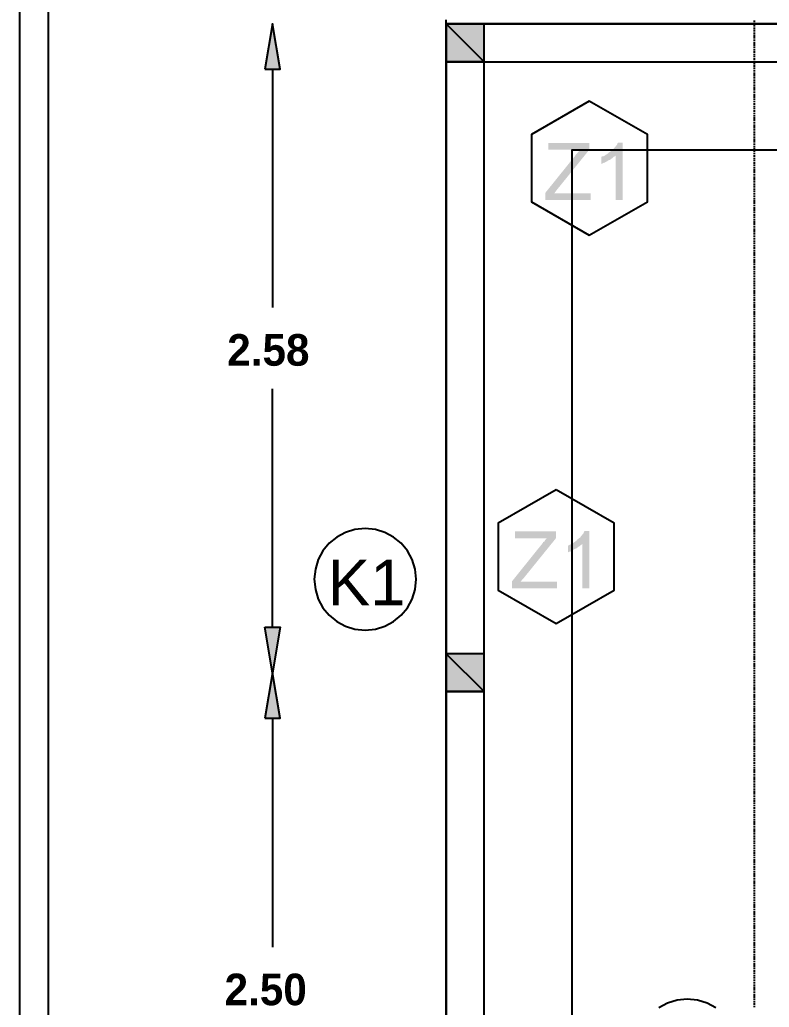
# Model space of a CAD drawing. Header units: metres. Extents: x 2.9 to 42.8, y 1.7 to 28.7.
# Drawn here: x 2.939 to 5.914, y 22.222 to 26.142 of the extents above; entities that cross this region are included whole.
import ezdxf

# ---------------------------------------------------------------- set-up
doc = ezdxf.new("R2010")
doc.units = ezdxf.units.M
for name, color, linetype in [('AMARILLO', 2, 'Continuous'), ('MAGENTA', 6, 'Continuous'), ('NEGRO', 7, 'Continuous'), ('RELLENO_MAGENTA', 6, 'Continuous'), ('RELLENO_NEGRO', 7, 'Continuous'), ('RELLENO_ROJO', 1, 'Continuous'), ('ROJO', 1, 'Continuous'), ('TEXTO', 7, 'Continuous')]:
    doc.layers.add(name, color=color, linetype=linetype)
doc.layers.add('RGB_000_184_184', color=7, linetype='Continuous', true_color=0x00b8b8)
doc.styles.add('ArialMT', font='arial.ttf')
doc.styles.add('CityBlueprint', font='cityb___.ttf')

msp = doc.modelspace()

# ---------------------------------------------------------------- hatches: boundary and pattern name
at = {"layer": 'RELLENO_MAGENTA'}
h = msp.add_hatch(color=256, dxfattribs=at)
h.dxf.hatch_style = 1
h.paths.add_polyline_path([(4.7819, 26.125), (4.632, 26.125), (4.7819, 25.975), (4.7819, 26.125)])
h.paths.add_polyline_path([(4.632, 26.125), (4.7819, 25.975), (4.632, 25.975), (4.632, 26.125)])
h = msp.add_hatch(color=256, dxfattribs=at)
h.dxf.hatch_style = 1
h.paths.add_polyline_path([(4.7819, 23.6255), (4.632, 23.6255), (4.7819, 23.4756), (4.7819, 23.6255)])
h.paths.add_polyline_path([(4.632, 23.6255), (4.7819, 23.4756), (4.632, 23.4756), (4.632, 23.6255)])
at = {"layer": 'RELLENO_NEGRO'}
h = msp.add_hatch(color=256, dxfattribs=at)
h.dxf.hatch_style = 1
h.paths.add_polyline_path([(5.2052, 25.4265), (5.0253, 25.4265), (5.0253, 25.4547), (5.1417, 25.5993), (5.1435, 25.6011), (5.1453, 25.6046), (5.1488, 25.6081), (5.1506, 25.6099), (5.1523, 25.6117), (5.1541, 25.6152), (5.1558, 25.617), (5.1576, 25.6187), (5.1611, 25.6223), (5.1629, 25.624), (5.1647, 25.6258), (5.0377, 25.6258), (5.0377, 25.6522), (5.1999, 25.6522), (5.1999, 25.6258), (5.0729, 25.4688), (5.0606, 25.4529), (5.2052, 25.4529), (5.2052, 25.4265)])
h = msp.add_hatch(color=256, dxfattribs=at)
h.dxf.hatch_style = 1
h.paths.add_polyline_path([(5.3322, 25.4265), (5.304, 25.4265), (5.304, 25.6028), (5.3023, 25.6011), (5.3005, 25.5993), (5.297, 25.5976), (5.2952, 25.5958), (5.2934, 25.594), (5.2917, 25.5923), (5.2881, 25.5905), (5.2864, 25.5887), (5.2828, 25.587), (5.2811, 25.5852), (5.2776, 25.5852), (5.2758, 25.5834), (5.2723, 25.5817), (5.2705, 25.5799), (5.267, 25.5782), (5.2634, 25.5764), (5.2617, 25.5746), (5.2582, 25.5746), (5.2546, 25.5729), (5.2511, 25.5711), (5.2476, 25.5693), (5.2476, 25.5976), (5.2511, 25.5993), (5.2546, 25.5993), (5.2582, 25.6011), (5.2617, 25.6028), (5.2634, 25.6046), (5.267, 25.6064), (5.2705, 25.6081), (5.2723, 25.6099), (5.2758, 25.6117), (5.2776, 25.6152), (5.2811, 25.617), (5.2828, 25.6187), (5.2864, 25.6205), (5.2881, 25.6223), (5.2899, 25.624), (5.2917, 25.6258), (5.2952, 25.6275), (5.297, 25.6311), (5.2987, 25.6328), (5.3005, 25.6346), (5.3023, 25.6364), (5.304, 25.6381), (5.3058, 25.6417), (5.3075, 25.6434), (5.3093, 25.6452), (5.3111, 25.6487), (5.3111, 25.6505), (5.3128, 25.6522), (5.3146, 25.654), (5.3322, 25.654), (5.3322, 25.4265)])
h = msp.add_hatch(color=256, dxfattribs=at)
h.dxf.hatch_style = 1
h.paths.add_polyline_path([(5.0712, 23.8848), (4.893, 23.8848), (4.893, 23.913), (5.0094, 24.0577), (5.0112, 24.0594), (5.013, 24.063), (5.0165, 24.0665), (5.0165, 24.0683), (5.02, 24.07), (5.0218, 24.0718), (5.0236, 24.0753), (5.0253, 24.0771), (5.0271, 24.0788), (5.0306, 24.0824), (5.0324, 24.0841), (4.9054, 24.0841), (4.9054, 24.1106), (5.0677, 24.1106), (5.0677, 24.0841), (4.9407, 23.9272), (4.9265, 23.9113), (5.0712, 23.9113), (5.0712, 23.8848)])
h = msp.add_hatch(color=256, dxfattribs=at)
h.dxf.hatch_style = 1
h.paths.add_polyline_path([(5.1999, 23.8848), (5.1717, 23.8848), (5.1717, 24.0612), (5.17, 24.0594), (5.1682, 24.0577), (5.1647, 24.0559), (5.1629, 24.0542), (5.1611, 24.0524), (5.1576, 24.0506), (5.1558, 24.0489), (5.1541, 24.0471), (5.1506, 24.0453), (5.1488, 24.0436), (5.1453, 24.0418), (5.1435, 24.0418), (5.14, 24.04), (5.1364, 24.0383), (5.1347, 24.0365), (5.1312, 24.0347), (5.1276, 24.033), (5.1259, 24.0312), (5.1223, 24.0312), (5.1188, 24.0295), (5.1153, 24.0277), (5.1153, 24.0542), (5.1188, 24.0559), (5.1223, 24.0577), (5.1259, 24.0594), (5.1276, 24.0612), (5.1312, 24.063), (5.1347, 24.0647), (5.1382, 24.0665), (5.14, 24.0683), (5.1435, 24.07), (5.1453, 24.0718), (5.1488, 24.0736), (5.1506, 24.0771), (5.1523, 24.0788), (5.1558, 24.0806), (5.1576, 24.0824), (5.1594, 24.0841), (5.1629, 24.0859), (5.1647, 24.0877), (5.1664, 24.0912), (5.1682, 24.093), (5.17, 24.0947), (5.1717, 24.0965), (5.1735, 24.1), (5.1753, 24.1018), (5.177, 24.1035), (5.177, 24.1053), (5.1788, 24.1088), (5.1805, 24.1106), (5.1805, 24.1124), (5.1999, 24.1124), (5.1999, 23.8848)])
at = {"layer": 'RELLENO_ROJO'}
h = msp.add_hatch(color=256, dxfattribs=at)
h.dxf.hatch_style = 1
h.paths.add_polyline_path([(3.9123, 25.945), (3.9723, 25.945), (3.9423, 26.125), (3.9123, 25.945)])
h = msp.add_hatch(color=256, dxfattribs=at)
h.dxf.hatch_style = 1
h.paths.add_polyline_path([(3.9123, 23.7314), (3.9723, 23.7314), (3.9423, 23.5497), (3.9123, 23.7314)])
h = msp.add_hatch(color=256, dxfattribs=at)
h.dxf.hatch_style = 1
h.paths.add_polyline_path([(3.9123, 23.3698), (3.9723, 23.3698), (3.9423, 23.5497), (3.9123, 23.3698)])

# ---------------------------------------------------------------- linework, layer by layer
at = {"layer": 'AMARILLO', "lineweight": -3}
for points in [[(4.632, 26.1338), (4.632, 26.1408)], [(4.632, 26.125), (4.632, 26.132)], [(4.632, 26.125), (4.6373, 26.125)], [(4.632, 26.1161), (4.632, 26.1214)], [(4.632, 26.1056), (4.632, 26.1126)], [(4.632, 26.0967), (4.632, 26.1038)], [(4.6408, 26.125), (4.6478, 26.125)], [(4.6514, 26.125), (4.6567, 26.125)], [(4.6602, 26.125), (4.6655, 26.125)], [(4.669, 26.125), (4.6761, 26.125)], [(4.6778, 26.125), (4.6849, 26.125)], [(4.6884, 26.125), (4.6937, 26.125)], [(4.6972, 26.125), (4.7043, 26.125)], [(4.7061, 26.125), (4.7131, 26.125)], [(4.7166, 26.125), (4.7219, 26.125)], [(4.7255, 26.125), (4.7325, 26.125)], [(4.7343, 26.125), (4.7413, 26.125)], [(4.7449, 26.125), (4.7502, 26.125)], [(4.7537, 26.125), (4.7607, 26.125)], [(4.7625, 26.125), (4.7696, 26.125)], [(4.7731, 26.125), (4.7784, 26.125)], [(4.7819, 26.125), (4.789, 26.125)], [(4.7907, 26.125), (4.7978, 26.125)], [(4.8013, 26.125), (4.8066, 26.125)], [(4.8101, 26.125), (4.8154, 26.125)], [(4.8189, 26.125), (4.826, 26.125)], [(4.8295, 26.125), (4.8348, 26.125)], [(4.8383, 26.125), (4.8436, 26.125)], [(4.8472, 26.125), (4.8542, 26.125)], [(4.856, 26.125), (4.863, 26.125)], [(4.8666, 26.125), (4.8719, 26.125)], [(4.8754, 26.125), (4.8824, 26.125)], [(4.8842, 26.125), (4.8913, 26.125)], [(4.8948, 26.125), (4.9001, 26.125)], [(4.9036, 26.125), (4.9107, 26.125)], [(4.9124, 26.125), (4.9195, 26.125)], [(4.923, 26.125), (4.9283, 26.125)], [(4.9318, 26.125), (4.9389, 26.125)], [(4.9407, 26.125), (4.9477, 26.125)], [(4.9512, 26.125), (4.9565, 26.125)], [(4.9601, 26.125), (4.9653, 26.125)], [(4.9689, 26.125), (4.9759, 26.125)], [(4.9795, 26.125), (4.9848, 26.125)], [(4.9883, 26.125), (4.9936, 26.125)], [(4.9971, 26.125), (5.0042, 26.125)], [(5.0077, 26.125), (5.013, 26.125)], [(5.0165, 26.125), (5.0218, 26.125)], [(5.0253, 26.125), (5.0324, 26.125)], [(5.0341, 26.125), (5.0412, 26.125)], [(5.0447, 26.125), (5.05, 26.125)], [(5.0535, 26.125), (5.0606, 26.125)], [(5.0624, 26.125), (5.0694, 26.125)], [(5.0729, 26.125), (5.0782, 26.125)], [(5.0818, 26.125), (5.0888, 26.125)], [(5.0906, 26.125), (5.0976, 26.125)], [(5.1012, 26.125), (5.1065, 26.125)], [(5.11, 26.125), (5.117, 26.125)], [(5.1188, 26.125), (5.1259, 26.125)], [(5.1294, 26.125), (5.1347, 26.125)], [(5.1382, 26.125), (5.1435, 26.125)], [(5.147, 26.125), (5.1541, 26.125)], [(5.1576, 26.125), (5.1629, 26.125)], [(5.1664, 26.125), (5.1717, 26.125)], [(5.1752, 26.125), (5.1823, 26.125)], [(5.1858, 26.125), (5.1911, 26.125)], [(5.1947, 26.125), (5.1999, 26.125)], [(5.2035, 26.125), (5.2105, 26.125)], [(5.2123, 26.125), (5.2193, 26.125)], [(5.2229, 26.125), (5.2282, 26.125)], [(5.2317, 26.125), (5.2387, 26.125)], [(5.2405, 26.125), (5.2476, 26.125)], [(5.2511, 26.125), (5.2564, 26.125)], [(5.2599, 26.125), (5.267, 26.125)], [(5.2687, 26.125), (5.2758, 26.125)], [(5.2793, 26.125), (5.2846, 26.125)], [(5.2881, 26.125), (5.2952, 26.125)], [(5.297, 26.125), (5.304, 26.125)], [(5.3075, 26.125), (5.3128, 26.125)], [(5.3164, 26.125), (5.3217, 26.125)], [(5.3252, 26.125), (5.3322, 26.125)], [(5.3358, 26.125), (5.3411, 26.125)], [(5.3446, 26.125), (5.3499, 26.125)], [(5.3534, 26.125), (5.3605, 26.125)], [(5.364, 26.125), (5.3693, 26.125)], [(5.3728, 26.125), (5.3781, 26.125)], [(5.3816, 26.125), (5.3887, 26.125)], [(5.3904, 26.125), (5.3975, 26.125)], [(5.401, 26.125), (5.4063, 26.125)], [(5.4098, 26.125), (5.4169, 26.125)], [(5.4187, 26.125), (5.4257, 26.125)], [(5.4293, 26.125), (5.4345, 26.125)], [(5.4381, 26.125), (5.4451, 26.125)], [(5.4469, 26.125), (5.4539, 26.125)], [(5.4575, 26.125), (5.4628, 26.125)], [(5.4663, 26.125), (5.4733, 26.125)], [(5.4751, 26.125), (5.4822, 26.125)], [(5.4857, 26.125), (5.491, 26.125)], [(5.4945, 26.125), (5.4998, 26.125)], [(5.5033, 26.125), (5.5104, 26.125)], [(5.5139, 26.125), (5.5192, 26.125)], [(5.5227, 26.125), (5.528, 26.125)], [(5.5316, 26.125), (5.5386, 26.125)], [(5.5421, 26.125), (5.5474, 26.125)], [(5.551, 26.125), (5.5562, 26.125)], [(5.5598, 26.125), (5.5668, 26.125)], [(5.5686, 26.125), (5.5757, 26.125)], [(5.5792, 26.125), (5.5845, 26.125)], [(5.588, 26.125), (5.5951, 26.125)], [(5.5968, 26.125), (5.6039, 26.125)], [(5.6074, 26.125), (5.6127, 26.125)], [(5.6162, 26.125), (5.6233, 26.125)], [(5.625, 26.125), (5.6321, 26.125)], [(5.6356, 26.125), (5.6409, 26.125)], [(5.6444, 26.125), (5.6515, 26.125)], [(5.6533, 26.125), (5.6603, 26.125)], [(5.6638, 26.125), (5.6691, 26.125)], [(5.6727, 26.125), (5.678, 26.125)], [(5.6815, 26.125), (5.6885, 26.125)], [(5.6921, 26.125), (5.6974, 26.125)], [(5.7009, 26.125), (5.7062, 26.125)], [(5.7097, 26.125), (5.7168, 26.125)], [(5.7185, 26.125), (5.7256, 26.125)], [(5.7291, 26.125), (5.7344, 26.125)], [(5.7379, 26.125), (5.745, 26.125)], [(5.7468, 26.125), (5.7538, 26.125)], [(5.7573, 26.125), (5.7626, 26.125)], [(5.7662, 26.125), (5.7732, 26.125)], [(5.775, 26.125), (5.782, 26.125)], [(5.7856, 26.125), (5.7908, 26.125)], [(5.7944, 26.125), (5.8014, 26.125)], [(5.8032, 26.125), (5.8102, 26.125)], [(5.8138, 26.125), (5.8191, 26.125)], [(5.8226, 26.125), (5.8297, 26.125)], [(5.8314, 26.125), (5.8385, 26.125)], [(5.842, 26.125), (5.8473, 26.125)], [(5.8508, 26.125), (5.8561, 26.125)], [(5.8561, 26.132), (5.8561, 26.1391)], [(5.8561, 26.1232), (5.8561, 26.1285)], [(5.8561, 26.1144), (5.8561, 26.1197)], [(5.8561, 26.1038), (5.8561, 26.1108)], [(5.8596, 26.125), (5.8667, 26.125)], [(5.8702, 26.125), (5.8755, 26.125)], [(5.879, 26.125), (5.8843, 26.125)], [(5.8879, 26.125), (5.8949, 26.125)], [(5.8967, 26.125), (5.9037, 26.125)], [(5.9073, 26.125), (5.9126, 26.125)], [(4.632, 26.0879), (4.632, 26.0932)], [(4.632, 26.0791), (4.632, 26.0844)], [(4.632, 26.0685), (4.632, 26.0756)], [(4.632, 26.0597), (4.632, 26.065)], [(5.8561, 26.095), (5.8561, 26.102)], [(5.8561, 26.0862), (5.8561, 26.0914)], [(5.8561, 26.0756), (5.8561, 26.0826)], [(5.8561, 26.0668), (5.8561, 26.0738)], [(4.632, 26.0509), (4.632, 26.0562)], [(4.632, 26.0403), (4.632, 26.0473)], [(4.632, 26.0315), (4.632, 26.0368)], [(4.632, 26.0227), (4.632, 26.0279)], [(5.8561, 26.0579), (5.8561, 26.0632)], [(5.8561, 26.0473), (5.8561, 26.0544)], [(5.8561, 26.0385), (5.8561, 26.0456)], [(5.8561, 26.0297), (5.8561, 26.035)], [(5.8561, 26.0191), (5.8561, 26.0262)], [(4.632, 26.0121), (4.632, 26.0191)], [(4.632, 26.0033), (4.632, 26.0103)], [(4.632, 25.9944), (4.632, 25.9997)], [(4.632, 25.9838), (4.632, 25.9909)], [(5.8561, 26.0103), (5.8561, 26.0174)], [(5.8561, 26.0015), (5.8561, 26.0068)], [(5.8561, 25.9927), (5.8561, 25.998)], [(5.8561, 25.9821), (5.8561, 25.9891)], [(4.632, 25.975), (4.632, 25.9821)], [(4.632, 25.9662), (4.632, 25.9715)], [(4.632, 25.9556), (4.632, 25.9627)], [(4.632, 25.9468), (4.632, 25.9539)], [(5.8561, 25.9733), (5.8561, 25.9786)], [(5.8561, 25.9644), (5.8561, 25.9697)], [(5.8561, 25.9539), (5.8561, 25.9609)], [(5.8561, 25.945), (5.8561, 25.9503)], [(4.632, 25.938), (4.632, 25.9433)], [(4.632, 25.9274), (4.632, 25.9345)], [(4.632, 25.9186), (4.632, 25.9256)], [(4.632, 25.9098), (4.632, 25.9151)], [(5.8561, 25.9362), (5.8561, 25.9415)], [(5.8561, 25.9256), (5.8561, 25.9327)], [(5.8561, 25.9168), (5.8561, 25.9239)], [(5.8561, 25.908), (5.8561, 25.9133)], [(4.632, 25.9009), (4.632, 25.9062)], [(4.632, 25.8904), (4.632, 25.8974)], [(4.632, 25.8815), (4.632, 25.8868)], [(4.632, 25.8727), (4.632, 25.878)], [(4.632, 25.8621), (4.632, 25.8692)], [(5.8561, 25.8974), (5.8561, 25.9045)], [(5.8561, 25.8886), (5.8561, 25.8957)], [(5.8561, 25.8798), (5.8561, 25.8851)], [(5.8561, 25.8692), (5.8561, 25.8762)], [(4.632, 25.8533), (4.632, 25.8586)], [(4.632, 25.8445), (4.632, 25.8498)], [(4.632, 25.8339), (4.632, 25.841)], [(4.632, 25.8251), (4.632, 25.8322)], [(5.8561, 25.8604), (5.8561, 25.8674)], [(5.8561, 25.8516), (5.8561, 25.8568)], [(5.8561, 25.841), (5.8561, 25.848)], [(5.8561, 25.8322), (5.8561, 25.8392)], [(5.8561, 25.8233), (5.8561, 25.8286)], [(4.632, 25.8163), (4.632, 25.8216)], [(4.632, 25.8057), (4.632, 25.8128)], [(4.632, 25.7969), (4.632, 25.8039)], [(4.632, 25.7881), (4.632, 25.7933)], [(5.8561, 25.8145), (5.8561, 25.8198)], [(5.8561, 25.8039), (5.8561, 25.811)], [(5.8561, 25.7951), (5.8561, 25.8004)], [(5.8561, 25.7863), (5.8561, 25.7916)], [(4.632, 25.7775), (4.632, 25.7845)], [(4.632, 25.7687), (4.632, 25.7757)], [(4.632, 25.7598), (4.632, 25.7651)], [(4.632, 25.7493), (4.632, 25.7563)], [(5.8561, 25.7757), (5.8561, 25.7828)], [(5.8561, 25.7669), (5.8561, 25.7722)], [(5.8561, 25.7581), (5.8561, 25.7634)], [(5.8561, 25.7475), (5.8561, 25.7545)], [(4.632, 25.7404), (4.632, 25.7475)], [(4.632, 25.7316), (4.632, 25.7369)], [(4.632, 25.7228), (4.632, 25.7281)], [(4.632, 25.7122), (4.632, 25.7193)], [(5.8561, 25.7387), (5.8561, 25.7457)], [(5.8561, 25.7298), (5.8561, 25.7351)], [(5.8561, 25.7193), (5.8561, 25.7263)], [(5.8561, 25.7104), (5.8561, 25.7175)], [(4.632, 25.7034), (4.632, 25.7087)], [(4.632, 25.6946), (4.632, 25.6999)], [(4.632, 25.684), (4.632, 25.691)], [(4.632, 25.6752), (4.632, 25.6805)], [(5.8561, 25.7016), (5.8561, 25.7069)], [(5.8561, 25.691), (5.8561, 25.6981)], [(5.8561, 25.6822), (5.8561, 25.6893)], [(5.8561, 25.6734), (5.8561, 25.6787)], [(4.632, 25.6663), (4.632, 25.6716)], [(4.632, 25.6558), (4.632, 25.6628)], [(4.632, 25.6469), (4.632, 25.654)], [(4.632, 25.6381), (4.632, 25.6434)], [(4.632, 25.6275), (4.632, 25.6346)], [(5.8561, 25.6628), (5.8561, 25.6699)], [(5.8561, 25.654), (5.8561, 25.6611)], [(5.8561, 25.6452), (5.8561, 25.6505)], [(5.8561, 25.6364), (5.8561, 25.6417)], [(5.8561, 25.6258), (5.8561, 25.6328)], [(4.632, 25.6187), (4.632, 25.6258)], [(4.632, 25.6099), (4.632, 25.6152)], [(4.632, 25.5993), (4.632, 25.6064)], [(4.632, 25.5905), (4.632, 25.5976)], [(5.8561, 25.617), (5.8561, 25.6222)], [(5.8561, 25.6081), (5.8561, 25.6134)], [(5.8561, 25.5976), (5.8561, 25.6046)], [(5.8561, 25.5887), (5.8561, 25.594)], [(4.632, 25.5817), (4.632, 25.587)], [(4.632, 25.5711), (4.632, 25.5782)], [(4.632, 25.5623), (4.632, 25.5693)], [(4.632, 25.5535), (4.632, 25.5587)], [(5.8561, 25.5799), (5.8561, 25.5852)], [(5.8561, 25.5693), (5.8561, 25.5764)], [(5.8561, 25.5605), (5.8561, 25.5676)], [(5.8561, 25.5517), (5.8561, 25.557)], [(4.632, 25.5446), (4.632, 25.5499)], [(4.632, 25.5341), (4.632, 25.5411)], [(4.632, 25.5252), (4.632, 25.5305)], [(4.632, 25.5164), (4.632, 25.5217)], [(5.8561, 25.5411), (5.8561, 25.5482)], [(5.8561, 25.5323), (5.8561, 25.5393)], [(5.8561, 25.5235), (5.8561, 25.5288)], [(5.8561, 25.5129), (5.8561, 25.5199)], [(4.632, 25.5058), (4.632, 25.5129)], [(4.632, 25.497), (4.632, 25.5023)], [(4.632, 25.4882), (4.632, 25.4935)], [(4.632, 25.4776), (4.632, 25.4847)], [(4.632, 25.4688), (4.632, 25.4758)], [(5.8561, 25.5041), (5.8561, 25.5111)], [(5.8561, 25.4953), (5.8561, 25.5005)], [(5.8561, 25.4847), (5.8561, 25.4917)], [(5.8561, 25.4758), (5.8561, 25.4829)], [(4.632, 25.46), (4.632, 25.4653)], [(4.632, 25.4494), (4.632, 25.4564)], [(4.632, 25.4406), (4.632, 25.4476)], [(4.632, 25.4318), (4.632, 25.437)], [(5.8561, 25.467), (5.8561, 25.4723)], [(5.8561, 25.4582), (5.8561, 25.4635)], [(5.8561, 25.4476), (5.8561, 25.4547)], [(5.8561, 25.4388), (5.8561, 25.4441)], [(4.632, 25.4212), (4.632, 25.4282)], [(4.632, 25.4123), (4.632, 25.4194)], [(4.632, 25.4035), (4.632, 25.4088)], [(4.632, 25.3929), (4.632, 25.4)], [(5.8561, 25.43), (5.8561, 25.4353)], [(5.8561, 25.4194), (5.8561, 25.4265)], [(5.8561, 25.4106), (5.8561, 25.4176)], [(5.8561, 25.4018), (5.8561, 25.4071)], [(5.8561, 25.3912), (5.8561, 25.3982)], [(4.632, 25.3841), (4.632, 25.3912)], [(4.632, 25.3753), (4.632, 25.3806)], [(4.632, 25.3665), (4.632, 25.3718)], [(4.632, 25.3559), (4.632, 25.363)], [(5.8561, 25.3824), (5.8561, 25.3894)], [(5.8561, 25.3735), (5.8561, 25.3788)], [(5.8561, 25.363), (5.8561, 25.37)], [(5.8561, 25.3541), (5.8561, 25.3612)], [(4.632, 25.3471), (4.632, 25.3524)], [(4.632, 25.3383), (4.632, 25.3436)], [(4.632, 25.3277), (4.632, 25.3347)], [(4.632, 25.3189), (4.632, 25.3259)], [(5.8561, 25.3453), (5.8561, 25.3506)], [(5.8561, 25.3347), (5.8561, 25.3418)], [(5.8561, 25.3259), (5.8561, 25.333)], [(5.8561, 25.3171), (5.8561, 25.3224)], [(4.632, 25.31), (4.632, 25.3153)], [(4.632, 25.2995), (4.632, 25.3065)], [(4.632, 25.2906), (4.632, 25.2977)], [(4.632, 25.2818), (4.632, 25.2871)], [(5.8561, 25.3065), (5.8561, 25.3136)], [(5.8561, 25.2977), (5.8561, 25.3047)], [(5.8561, 25.2889), (5.8561, 25.2942)], [(5.8561, 25.2801), (5.8561, 25.2853)], [(4.632, 25.2712), (4.632, 25.2783)], [(4.632, 25.2624), (4.632, 25.2695)], [(4.632, 25.2536), (4.632, 25.2589)], [(4.632, 25.243), (4.632, 25.2501)], [(4.632, 25.2342), (4.632, 25.2412)], [(5.8561, 25.2695), (5.8561, 25.2765)], [(5.8561, 25.2607), (5.8561, 25.2659)], [(5.8561, 25.2518), (5.8561, 25.2571)], [(5.8561, 25.2412), (5.8561, 25.2483)], [(4.632, 25.2254), (4.632, 25.2307)], [(4.632, 25.2148), (4.632, 25.2218)], [(4.632, 25.206), (4.632, 25.213)], [(4.632, 25.1972), (4.632, 25.2024)], [(5.8561, 25.2324), (5.8561, 25.2395)], [(5.8561, 25.2236), (5.8561, 25.2289)], [(5.8561, 25.213), (5.8561, 25.2201)], [(5.8561, 25.2042), (5.8561, 25.2113)], [(4.632, 25.1883), (4.632, 25.1936)], [(4.632, 25.1778), (4.632, 25.1848)], [(4.632, 25.1689), (4.632, 25.1742)], [(4.632, 25.1601), (4.632, 25.1654)], [(5.8561, 25.1954), (5.8561, 25.2007)], [(5.8561, 25.1848), (5.8561, 25.1919)], [(5.8561, 25.176), (5.8561, 25.183)], [(5.8561, 25.1672), (5.8561, 25.1725)], [(5.8561, 25.1566), (5.8561, 25.1636)], [(4.632, 25.1495), (4.632, 25.1566)], [(4.632, 25.1407), (4.632, 25.1478)], [(4.632, 25.1319), (4.632, 25.1372)], [(4.632, 25.1213), (4.632, 25.1284)], [(5.8561, 25.1478), (5.8561, 25.1548)], [(5.8561, 25.1389), (5.8561, 25.1442)], [(5.8561, 25.1301), (5.8561, 25.1354)], [(5.8561, 25.1195), (5.8561, 25.1266)], [(4.632, 25.1125), (4.632, 25.1195)], [(4.632, 25.1037), (4.632, 25.109)], [(4.632, 25.0931), (4.632, 25.1001)], [(4.632, 25.0843), (4.632, 25.0913)], [(5.8561, 25.1107), (5.8561, 25.116)], [(5.8561, 25.1019), (5.8561, 25.1072)], [(5.8561, 25.0913), (5.8561, 25.0984)], [(5.8561, 25.0825), (5.8561, 25.0878)], [(4.632, 25.0754), (4.632, 25.0807)], [(4.632, 25.0649), (4.632, 25.0719)], [(4.632, 25.056), (4.632, 25.0631)], [(4.632, 25.0472), (4.632, 25.0525)], [(5.8561, 25.0737), (5.8561, 25.079)], [(5.8561, 25.0631), (5.8561, 25.0702)], [(5.8561, 25.0543), (5.8561, 25.0613)], [(5.8561, 25.0455), (5.8561, 25.0508)], [(4.632, 25.0384), (4.632, 25.0437)], [(4.632, 25.0278), (4.632, 25.0349)], [(4.632, 25.019), (4.632, 25.0243)], [(4.632, 25.0102), (4.632, 25.0155)], [(4.632, 24.9996), (4.632, 25.0067)], [(5.8561, 25.0349), (5.8561, 25.0419)], [(5.8561, 25.0261), (5.8561, 25.0331)], [(5.8561, 25.0172), (5.8561, 25.0225)], [(5.8561, 25.0067), (5.8561, 25.0137)], [(4.632, 24.9908), (4.632, 24.9961)], [(4.632, 24.982), (4.632, 24.9872)], [(4.632, 24.9714), (4.632, 24.9784)], [(4.632, 24.9626), (4.632, 24.9696)], [(5.8561, 24.9978), (5.8561, 25.0049)], [(5.8561, 24.989), (5.8561, 24.9943)], [(5.8561, 24.9784), (5.8561, 24.9855)], [(5.8561, 24.9696), (5.8561, 24.9767)], [(4.632, 24.9537), (4.632, 24.959)], [(4.632, 24.9432), (4.632, 24.9502)], [(4.632, 24.9343), (4.632, 24.9414)], [(4.632, 24.9255), (4.632, 24.9308)], [(5.8561, 24.9608), (5.8561, 24.9661)], [(5.8561, 24.952), (5.8561, 24.9573)], [(5.8561, 24.9414), (5.8561, 24.9484)], [(5.8561, 24.9326), (5.8561, 24.9379)], [(5.8561, 24.9237), (5.8561, 24.929)], [(4.632, 24.9149), (4.632, 24.922)], [(4.632, 24.9061), (4.632, 24.9132)], [(4.632, 24.8973), (4.632, 24.9026)], [(4.632, 24.8867), (4.632, 24.8938)], [(5.8561, 24.9132), (5.8561, 24.9202)], [(5.8561, 24.9043), (5.8561, 24.9096)], [(5.8561, 24.8955), (5.8561, 24.9008)], [(5.8561, 24.8849), (5.8561, 24.892)], [(4.632, 24.8779), (4.632, 24.8849)], [(4.632, 24.8691), (4.632, 24.8744)], [(4.632, 24.8603), (4.632, 24.8655)], [(4.632, 24.8497), (4.632, 24.8567)], [(5.8561, 24.8761), (5.8561, 24.8832)], [(5.8561, 24.8673), (5.8561, 24.8726)], [(5.8561, 24.8567), (5.8561, 24.8638)], [(5.8561, 24.8479), (5.8561, 24.855)], [(4.632, 24.8408), (4.632, 24.8461)], [(4.632, 24.832), (4.632, 24.8373)], [(4.632, 24.8214), (4.632, 24.8285)], [(4.632, 24.8126), (4.632, 24.8179)], [(5.8561, 24.8391), (5.8561, 24.8444)], [(5.8561, 24.8285), (5.8561, 24.8356)], [(5.8561, 24.8197), (5.8561, 24.8267)], [(5.8561, 24.8109), (5.8561, 24.8162)], [(4.632, 24.8038), (4.632, 24.8091)], [(4.632, 24.7932), (4.632, 24.8003)], [(4.632, 24.7844), (4.632, 24.7915)], [(4.632, 24.7756), (4.632, 24.7809)], [(4.632, 24.765), (4.632, 24.7721)], [(5.8561, 24.8003), (5.8561, 24.8073)], [(5.8561, 24.7915), (5.8561, 24.7985)], [(5.8561, 24.7826), (5.8561, 24.7879)], [(5.8561, 24.7738), (5.8561, 24.7791)], [(5.8561, 24.7632), (5.8561, 24.7703)], [(4.632, 24.7562), (4.632, 24.7632)], [(4.632, 24.7474), (4.632, 24.7527)], [(4.632, 24.7368), (4.632, 24.7438)], [(4.632, 24.728), (4.632, 24.735)], [(5.8561, 24.7544), (5.8561, 24.7597)], [(5.8561, 24.7456), (5.8561, 24.7509)], [(5.8561, 24.735), (5.8561, 24.7421)], [(5.8561, 24.7262), (5.8561, 24.7315)], [(4.632, 24.7191), (4.632, 24.7244)], [(4.632, 24.7086), (4.632, 24.7156)], [(4.632, 24.6997), (4.632, 24.7068)], [(4.632, 24.6909), (4.632, 24.6962)], [(5.8561, 24.7174), (5.8561, 24.7227)], [(5.8561, 24.7068), (5.8561, 24.7138)], [(5.8561, 24.698), (5.8561, 24.705)], [(5.8561, 24.6892), (5.8561, 24.6944)], [(4.632, 24.6821), (4.632, 24.6874)], [(4.632, 24.6715), (4.632, 24.6786)], [(4.632, 24.6627), (4.632, 24.668)], [(4.632, 24.6539), (4.632, 24.6592)], [(5.8561, 24.6786), (5.8561, 24.6856)], [(5.8561, 24.6697), (5.8561, 24.6768)], [(5.8561, 24.6609), (5.8561, 24.6662)], [(5.8561, 24.6503), (5.8561, 24.6574)], [(4.632, 24.6433), (4.632, 24.6503)], [(4.632, 24.6345), (4.632, 24.6398)], [(4.632, 24.6257), (4.632, 24.6309)], [(4.632, 24.6151), (4.632, 24.6221)], [(5.8561, 24.6415), (5.8561, 24.6486)], [(5.8561, 24.6327), (5.8561, 24.638)], [(5.8561, 24.6221), (5.8561, 24.6292)], [(5.8561, 24.6133), (5.8561, 24.6204)], [(4.632, 24.6062), (4.632, 24.6133)], [(4.632, 24.5974), (4.632, 24.6027)], [(4.632, 24.5868), (4.632, 24.5939)], [(4.632, 24.578), (4.632, 24.5851)], [(4.632, 24.5692), (4.632, 24.5745)], [(5.8561, 24.6045), (5.8561, 24.6098)], [(5.8561, 24.5957), (5.8561, 24.601)], [(5.8561, 24.5851), (5.8561, 24.5921)], [(5.8561, 24.5763), (5.8561, 24.5816)], [(4.632, 24.5586), (4.632, 24.5657)], [(4.632, 24.5498), (4.632, 24.5569)], [(4.632, 24.541), (4.632, 24.5463)], [(4.632, 24.5304), (4.632, 24.5375)], [(5.8561, 24.5674), (5.8561, 24.5727)], [(5.8561, 24.5569), (5.8561, 24.5639)], [(5.8561, 24.548), (5.8561, 24.5533)], [(5.8561, 24.5392), (5.8561, 24.5445)], [(5.8561, 24.5286), (5.8561, 24.5357)], [(4.632, 24.5216), (4.632, 24.5286)], [(4.632, 24.5128), (4.632, 24.5181)], [(4.632, 24.5039), (4.632, 24.5092)], [(4.632, 24.4934), (4.632, 24.5004)], [(5.8561, 24.5198), (5.8561, 24.5269)], [(5.8561, 24.511), (5.8561, 24.5163)], [(5.8561, 24.5004), (5.8561, 24.5075)], [(5.8561, 24.4916), (5.8561, 24.4987)], [(4.632, 24.4845), (4.632, 24.4898)], [(4.632, 24.4757), (4.632, 24.481)], [(4.632, 24.4651), (4.632, 24.4722)], [(4.632, 24.4563), (4.632, 24.4634)], [(5.8561, 24.4828), (5.8561, 24.4881)], [(5.8561, 24.4722), (5.8561, 24.4793)], [(5.8561, 24.4634), (5.8561, 24.4704)], [(5.8561, 24.4546), (5.8561, 24.4598)], [(4.632, 24.4475), (4.632, 24.4528)], [(4.632, 24.4369), (4.632, 24.444)], [(4.632, 24.4281), (4.632, 24.4352)], [(4.632, 24.4193), (4.632, 24.4246)], [(5.8561, 24.444), (5.8561, 24.451)], [(5.8561, 24.4352), (5.8561, 24.4422)], [(5.8561, 24.4263), (5.8561, 24.4316)], [(5.8561, 24.4175), (5.8561, 24.4228)], [(4.632, 24.4087), (4.632, 24.4158)], [(4.632, 24.3999), (4.632, 24.4069)], [(4.632, 24.3911), (4.632, 24.3963)], [(4.632, 24.3805), (4.632, 24.3875)], [(4.632, 24.3717), (4.632, 24.3787)], [(5.8561, 24.4069), (5.8561, 24.414)], [(5.8561, 24.3981), (5.8561, 24.4034)], [(5.8561, 24.3893), (5.8561, 24.3946)], [(5.8561, 24.3787), (5.8561, 24.3858)], [(4.632, 24.3628), (4.632, 24.3681)], [(4.632, 24.3522), (4.632, 24.3593)], [(4.632, 24.3434), (4.632, 24.3505)], [(4.632, 24.3346), (4.632, 24.3399)], [(5.8561, 24.3699), (5.8561, 24.3769)], [(5.8561, 24.3611), (5.8561, 24.3664)], [(5.8561, 24.3505), (5.8561, 24.3575)], [(5.8561, 24.3417), (5.8561, 24.3487)], [(4.632, 24.3258), (4.632, 24.3311)], [(4.632, 24.3152), (4.632, 24.3223)], [(4.632, 24.3064), (4.632, 24.3117)], [(4.632, 24.2976), (4.632, 24.3029)], [(5.8561, 24.3328), (5.8561, 24.3381)], [(5.8561, 24.3223), (5.8561, 24.3293)], [(5.8561, 24.3134), (5.8561, 24.3205)], [(5.8561, 24.3046), (5.8561, 24.3099)], [(5.8561, 24.294), (5.8561, 24.3011)], [(4.632, 24.287), (4.632, 24.294)], [(4.632, 24.2782), (4.632, 24.2852)], [(4.632, 24.2693), (4.632, 24.2746)], [(4.632, 24.2588), (4.632, 24.2658)], [(5.8561, 24.2852), (5.8561, 24.2923)], [(5.8561, 24.2764), (5.8561, 24.2817)], [(5.8561, 24.2658), (5.8561, 24.2729)], [(5.8561, 24.257), (5.8561, 24.2641)], [(4.632, 24.2499), (4.632, 24.257)], [(4.632, 24.2411), (4.632, 24.2464)], [(4.632, 24.2305), (4.632, 24.2376)], [(4.632, 24.2217), (4.632, 24.2288)], [(5.8561, 24.2482), (5.8561, 24.2535)], [(5.8561, 24.2394), (5.8561, 24.2447)], [(5.8561, 24.2288), (5.8561, 24.2358)], [(5.8561, 24.22), (5.8561, 24.2253)], [(4.632, 24.2129), (4.632, 24.2182)], [(4.632, 24.2023), (4.632, 24.2094)], [(4.632, 24.1935), (4.632, 24.2006)], [(4.632, 24.1847), (4.632, 24.19)], [(5.8561, 24.2111), (5.8561, 24.2164)], [(5.8561, 24.2006), (5.8561, 24.2076)], [(5.8561, 24.1917), (5.8561, 24.1988)], [(5.8561, 24.1829), (5.8561, 24.1882)], [(4.632, 24.1741), (4.632, 24.1812)], [(4.632, 24.1653), (4.632, 24.1723)], [(4.632, 24.1565), (4.632, 24.1618)], [(4.632, 24.1476), (4.632, 24.1529)], [(4.632, 24.1371), (4.632, 24.1441)], [(5.8561, 24.1723), (5.8561, 24.1794)], [(5.8561, 24.1635), (5.8561, 24.1706)], [(5.8561, 24.1547), (5.8561, 24.16)], [(5.8561, 24.1441), (5.8561, 24.1512)], [(4.632, 24.1282), (4.632, 24.1335)], [(4.632, 24.1194), (4.632, 24.1247)], [(4.632, 24.1088), (4.632, 24.1159)], [(4.632, 24.1), (4.632, 24.1071)], [(5.8561, 24.1353), (5.8561, 24.1423)], [(5.8561, 24.1265), (5.8561, 24.1318)], [(5.8561, 24.1159), (5.8561, 24.1229)], [(5.8561, 24.1071), (5.8561, 24.1141)], [(4.632, 24.0912), (4.632, 24.0965)], [(4.632, 24.0806), (4.632, 24.0877)], [(4.632, 24.0718), (4.632, 24.0788)], [(4.632, 24.063), (4.632, 24.0683)], [(5.8561, 24.0983), (5.8561, 24.1035)], [(5.8561, 24.0894), (5.8561, 24.0947)], [(5.8561, 24.0788), (5.8561, 24.0859)], [(5.8561, 24.07), (5.8561, 24.0753)], [(5.8561, 24.0612), (5.8561, 24.0665)], [(4.632, 24.0524), (4.632, 24.0594)], [(4.632, 24.0436), (4.632, 24.0506)], [(4.632, 24.0347), (4.632, 24.04)], [(4.632, 24.0242), (4.632, 24.0312)], [(5.8561, 24.0506), (5.8561, 24.0577)], [(5.8561, 24.0418), (5.8561, 24.0471)], [(5.8561, 24.033), (5.8561, 24.0383)], [(5.8561, 24.0224), (5.8561, 24.0295)], [(4.632, 24.0153), (4.632, 24.0224)], [(4.632, 24.0065), (4.632, 24.0118)], [(4.632, 23.9977), (4.632, 24.003)], [(4.632, 23.9871), (4.632, 23.9942)], [(5.8561, 24.0136), (5.8561, 24.0206)], [(5.8561, 24.0048), (5.8561, 24.0101)], [(5.8561, 23.9942), (5.8561, 24.0012)], [(5.8561, 23.9854), (5.8561, 23.9924)], [(4.632, 23.9783), (4.632, 23.9836)], [(4.632, 23.9695), (4.632, 23.9748)], [(4.632, 23.9589), (4.632, 23.966)], [(4.632, 23.9501), (4.632, 23.9554)], [(5.8561, 23.9765), (5.8561, 23.9818)], [(5.8561, 23.966), (5.8561, 23.973)], [(5.8561, 23.9571), (5.8561, 23.9642)], [(5.8561, 23.9483), (5.8561, 23.9536)], [(4.632, 23.9413), (4.632, 23.9466)], [(4.632, 23.9307), (4.632, 23.9377)], [(4.632, 23.9219), (4.632, 23.9289)], [(4.632, 23.913), (4.632, 23.9183)], [(4.632, 23.9025), (4.632, 23.9095)], [(5.8561, 23.9377), (5.8561, 23.9448)], [(5.8561, 23.9289), (5.8561, 23.936)], [(5.8561, 23.9201), (5.8561, 23.9254)], [(5.8561, 23.9113), (5.8561, 23.9166)], [(4.632, 23.8936), (4.632, 23.9007)], [(4.632, 23.8848), (4.632, 23.8901)], [(4.632, 23.8742), (4.632, 23.8813)], [(4.632, 23.8654), (4.632, 23.8725)], [(5.8561, 23.9007), (5.8561, 23.9078)], [(5.8561, 23.8919), (5.8561, 23.8972)], [(5.8561, 23.8831), (5.8561, 23.8883)], [(5.8561, 23.8725), (5.8561, 23.8795)], [(5.8561, 23.8637), (5.8561, 23.8689)], [(4.632, 23.8566), (4.632, 23.8619)], [(4.632, 23.846), (4.632, 23.8531)], [(4.632, 23.8372), (4.632, 23.8443)], [(4.632, 23.8284), (4.632, 23.8337)], [(5.8561, 23.8548), (5.8561, 23.8601)], [(5.8561, 23.8443), (5.8561, 23.8513)], [(5.8561, 23.8354), (5.8561, 23.8425)], [(5.8561, 23.8266), (5.8561, 23.8319)], [(4.632, 23.8196), (4.632, 23.8248)], [(4.632, 23.809), (4.632, 23.816)], [(4.632, 23.8002), (4.632, 23.8054)], [(4.632, 23.7913), (4.632, 23.7966)], [(5.8561, 23.816), (5.8561, 23.8231)], [(5.8561, 23.8072), (5.8561, 23.8143)], [(5.8561, 23.7984), (5.8561, 23.8037)], [(5.8561, 23.7878), (5.8561, 23.7949)], [(4.632, 23.7808), (4.632, 23.7878)], [(4.632, 23.7719), (4.632, 23.7772)], [(4.632, 23.7631), (4.632, 23.7684)], [(4.632, 23.7525), (4.632, 23.7596)], [(5.8561, 23.779), (5.8561, 23.786)], [(5.8561, 23.7702), (5.8561, 23.7755)], [(5.8561, 23.7596), (5.8561, 23.7666)], [(5.8561, 23.7508), (5.8561, 23.7578)], [(4.632, 23.7437), (4.632, 23.7508)], [(4.632, 23.7349), (4.632, 23.7402)], [(4.632, 23.7243), (4.632, 23.7314)], [(4.632, 23.7155), (4.632, 23.7225)], [(5.8561, 23.7419), (5.8561, 23.7472)], [(5.8561, 23.7331), (5.8561, 23.7384)], [(5.8561, 23.7225), (5.8561, 23.7296)], [(5.8561, 23.7137), (5.8561, 23.719)], [(4.632, 23.7067), (4.632, 23.712)], [(4.632, 23.6961), (4.632, 23.7031)], [(4.632, 23.6873), (4.632, 23.6943)], [(4.632, 23.6784), (4.632, 23.6837)], [(4.632, 23.6679), (4.632, 23.6749)], [(5.8561, 23.7049), (5.8561, 23.7102)], [(5.8561, 23.6943), (5.8561, 23.7014)], [(5.8561, 23.6855), (5.8561, 23.6908)], [(5.8561, 23.6767), (5.8561, 23.682)], [(5.8561, 23.6661), (5.8561, 23.6732)], [(4.632, 23.659), (4.632, 23.6661)], [(4.632, 23.6502), (4.632, 23.6555)], [(4.632, 23.6414), (4.632, 23.6467)], [(4.632, 23.6308), (4.632, 23.6379)], [(5.8561, 23.6573), (5.8561, 23.6643)], [(5.8561, 23.6485), (5.8561, 23.6537)], [(5.8561, 23.6379), (5.8561, 23.6449)], [(5.8561, 23.6291), (5.8561, 23.6361)], [(4.632, 23.622), (4.632, 23.6273)], [(4.632, 23.6132), (4.632, 23.6185)], [(4.632, 23.6026), (4.632, 23.6097)], [(4.632, 23.5938), (4.632, 23.5991)], [(5.8561, 23.6202), (5.8561, 23.6255)], [(5.8561, 23.6097), (5.8561, 23.6167)], [(5.8561, 23.6008), (5.8561, 23.6079)], [(5.8561, 23.592), (5.8561, 23.5973)], [(4.632, 23.585), (4.632, 23.5903)], [(4.632, 23.5744), (4.632, 23.5814)], [(4.632, 23.5656), (4.632, 23.5726)], [(4.632, 23.5567), (4.632, 23.562)], [(5.8561, 23.5814), (5.8561, 23.5885)], [(5.8561, 23.5726), (5.8561, 23.5797)], [(5.8561, 23.5638), (5.8561, 23.5691)], [(5.8561, 23.555), (5.8561, 23.5603)], [(4.632, 23.5462), (4.632, 23.5532)], [(4.632, 23.5373), (4.632, 23.5444)], [(4.632, 23.5285), (4.632, 23.5338)], [(4.632, 23.5179), (4.632, 23.525)], [(4.632, 23.5091), (4.632, 23.5162)], [(5.8561, 23.5444), (5.8561, 23.5514)], [(5.8561, 23.5356), (5.8561, 23.5409)], [(5.8561, 23.5268), (5.8561, 23.532)], [(5.8561, 23.5162), (5.8561, 23.5232)], [(4.632, 23.5003), (4.632, 23.5056)], [(4.632, 23.4897), (4.632, 23.4968)], [(4.632, 23.4809), (4.632, 23.4879)], [(4.632, 23.4721), (4.632, 23.4774)], [(5.8561, 23.5073), (5.8561, 23.5144)], [(5.8561, 23.4985), (5.8561, 23.5038)], [(5.8561, 23.4879), (5.8561, 23.495)], [(5.8561, 23.4791), (5.8561, 23.4862)], [(4.632, 23.4633), (4.632, 23.4685)], [(4.632, 23.4527), (4.632, 23.4597)], [(4.632, 23.4438), (4.632, 23.4491)], [(4.632, 23.435), (4.632, 23.4403)], [(5.8561, 23.4703), (5.8561, 23.4756)], [(5.8561, 23.4597), (5.8561, 23.4668)], [(5.8561, 23.4509), (5.8561, 23.458)], [(5.8561, 23.4421), (5.8561, 23.4474)], [(5.8561, 23.4315), (5.8561, 23.4386)], [(4.632, 23.4244), (4.632, 23.4315)], [(4.632, 23.4156), (4.632, 23.4227)], [(4.632, 23.4068), (4.632, 23.4121)], [(4.632, 23.3962), (4.632, 23.4033)], [(5.8561, 23.4227), (5.8561, 23.4297)], [(5.8561, 23.4139), (5.8561, 23.4192)], [(5.8561, 23.4033), (5.8561, 23.4103)], [(5.8561, 23.3945), (5.8561, 23.4015)], [(4.632, 23.3874), (4.632, 23.3945)], [(4.632, 23.3786), (4.632, 23.3839)], [(4.632, 23.368), (4.632, 23.3751)], [(4.632, 23.3592), (4.632, 23.3662)], [(5.8561, 23.3856), (5.8561, 23.3909)], [(5.8561, 23.3768), (5.8561, 23.3821)], [(5.8561, 23.3662), (5.8561, 23.3733)], [(5.8561, 23.3574), (5.8561, 23.3627)], [(4.632, 23.3504), (4.632, 23.3557)], [(4.632, 23.3398), (4.632, 23.3468)], [(4.632, 23.331), (4.632, 23.338)], [(4.632, 23.3221), (4.632, 23.3274)], [(5.8561, 23.3486), (5.8561, 23.3539)], [(5.8561, 23.338), (5.8561, 23.3451)], [(5.8561, 23.3292), (5.8561, 23.3362)], [(5.8561, 23.3204), (5.8561, 23.3257)], [(4.632, 23.3116), (4.632, 23.3186)], [(4.632, 23.3027), (4.632, 23.3098)], [(4.632, 23.2939), (4.632, 23.2992)], [(4.632, 23.2851), (4.632, 23.2904)], [(4.632, 23.2745), (4.632, 23.2816)], [(5.8561, 23.3098), (5.8561, 23.3168)], [(5.8561, 23.301), (5.8561, 23.308)], [(5.8561, 23.2922), (5.8561, 23.2974)], [(5.8561, 23.2816), (5.8561, 23.2886)], [(4.632, 23.2657), (4.632, 23.271)], [(4.632, 23.2569), (4.632, 23.2622)], [(4.632, 23.2463), (4.632, 23.2533)], [(4.632, 23.2375), (4.632, 23.2445)], [(5.8561, 23.2728), (5.8561, 23.2798)], [(5.8561, 23.2639), (5.8561, 23.2692)], [(5.8561, 23.2533), (5.8561, 23.2604)], [(5.8561, 23.2445), (5.8561, 23.2516)], [(4.632, 23.2287), (4.632, 23.2339)], [(4.632, 23.2181), (4.632, 23.2251)], [(4.632, 23.2093), (4.632, 23.2163)], [(4.632, 23.2004), (4.632, 23.2057)], [(5.8561, 23.2357), (5.8561, 23.241)], [(5.8561, 23.2251), (5.8561, 23.2322)], [(5.8561, 23.2163), (5.8561, 23.2234)], [(5.8561, 23.2075), (5.8561, 23.2128)], [(5.8561, 23.1987), (5.8561, 23.204)], [(4.632, 23.1898), (4.632, 23.1969)], [(4.632, 23.181), (4.632, 23.1881)], [(4.632, 23.1722), (4.632, 23.1775)], [(4.632, 23.1616), (4.632, 23.1687)], [(5.8561, 23.1881), (5.8561, 23.1951)], [(5.8561, 23.1793), (5.8561, 23.1846)], [(5.8561, 23.1704), (5.8561, 23.1757)], [(5.8561, 23.1599), (5.8561, 23.1669)], [(4.632, 23.1528), (4.632, 23.1599)], [(4.632, 23.144), (4.632, 23.1493)], [(4.632, 23.1352), (4.632, 23.1405)], [(4.632, 23.1246), (4.632, 23.1316)], [(5.8561, 23.151), (5.8561, 23.1581)], [(5.8561, 23.1422), (5.8561, 23.1475)], [(5.8561, 23.1316), (5.8561, 23.1387)], [(5.8561, 23.1228), (5.8561, 23.1299)], [(4.632, 23.1158), (4.632, 23.1211)], [(4.632, 23.1069), (4.632, 23.1122)], [(4.632, 23.0964), (4.632, 23.1034)], [(4.632, 23.0875), (4.632, 23.0928)], [(5.8561, 23.114), (5.8561, 23.1193)], [(5.8561, 23.1034), (5.8561, 23.1105)], [(5.8561, 23.0946), (5.8561, 23.1017)], [(5.8561, 23.0858), (5.8561, 23.0911)], [(4.632, 23.0787), (4.632, 23.084)], [(4.632, 23.0681), (4.632, 23.0752)], [(4.632, 23.0593), (4.632, 23.0664)], [(4.632, 23.0505), (4.632, 23.0558)], [(4.632, 23.0399), (4.632, 23.047)], [(5.8561, 23.0752), (5.8561, 23.0822)], [(5.8561, 23.0664), (5.8561, 23.0734)], [(5.8561, 23.0576), (5.8561, 23.0628)], [(5.8561, 23.0487), (5.8561, 23.054)], [(4.632, 23.0311), (4.632, 23.0382)], [(4.632, 23.0223), (4.632, 23.0276)], [(4.632, 23.0117), (4.632, 23.0187)], [(4.632, 23.0029), (4.632, 23.0099)], [(5.8561, 23.0382), (5.8561, 23.0452)], [(5.8561, 23.0293), (5.8561, 23.0346)], [(5.8561, 23.0205), (5.8561, 23.0258)], [(5.8561, 23.0099), (5.8561, 23.017)], [(4.632, 22.9941), (4.632, 22.9993)], [(4.632, 22.9835), (4.632, 22.9905)], [(4.632, 22.9747), (4.632, 22.9817)], [(4.632, 22.9658), (4.632, 22.9711)], [(5.8561, 23.0011), (5.8561, 23.0064)], [(5.8561, 22.9923), (5.8561, 22.9976)], [(5.8561, 22.9817), (5.8561, 22.9888)], [(5.8561, 22.9729), (5.8561, 22.9799)], [(5.8561, 22.9641), (5.8561, 22.9694)], [(4.632, 22.957), (4.632, 22.9623)], [(4.632, 22.9464), (4.632, 22.9535)], [(4.632, 22.9376), (4.632, 22.9429)], [(4.632, 22.9288), (4.632, 22.9341)], [(5.8561, 22.9535), (5.8561, 22.9605)], [(5.8561, 22.9447), (5.8561, 22.9517)], [(5.8561, 22.9358), (5.8561, 22.9411)], [(5.8561, 22.9253), (5.8561, 22.9323)], [(4.632, 22.9182), (4.632, 22.9253)], [(4.632, 22.9094), (4.632, 22.9147)], [(4.632, 22.9006), (4.632, 22.9059)], [(4.632, 22.89), (4.632, 22.897)], [(5.8561, 22.9164), (5.8561, 22.9235)], [(5.8561, 22.9076), (5.8561, 22.9129)], [(5.8561, 22.897), (5.8561, 22.9041)], [(5.8561, 22.8882), (5.8561, 22.8953)], [(4.632, 22.8812), (4.632, 22.8882)], [(4.632, 22.8723), (4.632, 22.8776)], [(4.632, 22.8618), (4.632, 22.8688)], [(4.632, 22.8529), (4.632, 22.86)], [(5.8561, 22.8794), (5.8561, 22.8847)], [(5.8561, 22.8706), (5.8561, 22.8759)], [(5.8561, 22.86), (5.8561, 22.8671)], [(5.8561, 22.8512), (5.8561, 22.8565)], [(4.632, 22.8441), (4.632, 22.8494)], [(4.632, 22.8335), (4.632, 22.8406)], [(4.632, 22.8247), (4.632, 22.8318)], [(4.632, 22.8159), (4.632, 22.8212)], [(4.632, 22.8053), (4.632, 22.8124)], [(5.8561, 22.8424), (5.8561, 22.8477)], [(5.8561, 22.8318), (5.8561, 22.8388)], [(5.8561, 22.823), (5.8561, 22.8283)], [(5.8561, 22.8141), (5.8561, 22.8194)], [(4.632, 22.7965), (4.632, 22.8036)], [(4.632, 22.7877), (4.632, 22.793)], [(4.632, 22.7789), (4.632, 22.7842)], [(4.632, 22.7683), (4.632, 22.7753)], [(5.8561, 22.8036), (5.8561, 22.8106)], [(5.8561, 22.7947), (5.8561, 22.8018)], [(5.8561, 22.7859), (5.8561, 22.7912)], [(5.8561, 22.7753), (5.8561, 22.7824)], [(5.8561, 22.7665), (5.8561, 22.7736)], [(4.632, 22.7595), (4.632, 22.7647)], [(4.632, 22.7506), (4.632, 22.7559)], [(4.632, 22.7401), (4.632, 22.7471)], [(4.632, 22.7312), (4.632, 22.7365)], [(5.8561, 22.7577), (5.8561, 22.763)], [(5.8561, 22.7471), (5.8561, 22.7542)], [(5.8561, 22.7383), (5.8561, 22.7453)], [(5.8561, 22.7295), (5.8561, 22.7348)], [(4.632, 22.7224), (4.632, 22.7277)], [(4.632, 22.7118), (4.632, 22.7189)], [(4.632, 22.703), (4.632, 22.7101)], [(4.632, 22.6942), (4.632, 22.6995)], [(5.8561, 22.7189), (5.8561, 22.7259)], [(5.8561, 22.7101), (5.8561, 22.7171)], [(5.8561, 22.7012), (5.8561, 22.7065)], [(5.8561, 22.6924), (5.8561, 22.6977)], [(4.632, 22.6836), (4.632, 22.6907)], [(4.632, 22.6748), (4.632, 22.6818)], [(4.632, 22.666), (4.632, 22.6713)], [(4.632, 22.6554), (4.632, 22.6624)], [(5.8561, 22.6818), (5.8561, 22.6889)], [(5.8561, 22.673), (5.8561, 22.6783)], [(5.8561, 22.6642), (5.8561, 22.6695)], [(5.8561, 22.6536), (5.8561, 22.6607)], [(4.632, 22.6466), (4.632, 22.6536)], [(4.632, 22.6378), (4.632, 22.643)], [(4.632, 22.6272), (4.632, 22.6342)], [(4.632, 22.6183), (4.632, 22.6254)], [(4.632, 22.6095), (4.632, 22.6148)], [(5.8561, 22.6448), (5.8561, 22.6501)], [(5.8561, 22.636), (5.8561, 22.6413)], [(5.8561, 22.6254), (5.8561, 22.6325)], [(5.8561, 22.6166), (5.8561, 22.6236)], [(4.632, 22.6007), (4.632, 22.606)], [(4.632, 22.5901), (4.632, 22.5972)], [(4.632, 22.5813), (4.632, 22.5866)], [(4.632, 22.5725), (4.632, 22.5778)], [(5.8561, 22.6078), (5.8561, 22.6131)], [(5.8561, 22.5972), (5.8561, 22.6042)], [(5.8561, 22.5884), (5.8561, 22.5954)], [(5.8561, 22.5795), (5.8561, 22.5848)], [(5.8561, 22.569), (5.8561, 22.576)], [(4.632, 22.5619), (4.632, 22.569)], [(4.632, 22.5531), (4.632, 22.5584)], [(4.632, 22.5443), (4.632, 22.5496)], [(4.632, 22.5337), (4.632, 22.5407)], [(5.8561, 22.5601), (5.8561, 22.5672)], [(5.8561, 22.5513), (5.8561, 22.5566)], [(5.8561, 22.5407), (5.8561, 22.5478)], [(5.8561, 22.5319), (5.8561, 22.539)], [(4.632, 22.5249), (4.632, 22.5319)], [(4.632, 22.516), (4.632, 22.5213)], [(4.632, 22.5055), (4.632, 22.5125)], [(4.632, 22.4966), (4.632, 22.5037)], [(5.8561, 22.5231), (5.8561, 22.5284)], [(5.8561, 22.5143), (5.8561, 22.5196)], [(5.8561, 22.5037), (5.8561, 22.5108)], [(5.8561, 22.4949), (5.8561, 22.5002)], [(4.632, 22.4878), (4.632, 22.4931)], [(4.632, 22.4772), (4.632, 22.4843)], [(4.632, 22.4684), (4.632, 22.4755)], [(4.632, 22.4596), (4.632, 22.4649)], [(5.8561, 22.4861), (5.8561, 22.4913)], [(5.8561, 22.4755), (5.8561, 22.4825)], [(5.8561, 22.4667), (5.8561, 22.4737)], [(5.8561, 22.4578), (5.8561, 22.4631)], [(4.632, 22.449), (4.632, 22.4561)], [(4.632, 22.4402), (4.632, 22.4472)], [(4.632, 22.4314), (4.632, 22.4367)], [(4.632, 22.4226), (4.632, 22.4278)], [(4.632, 22.412), (4.632, 22.419)], [(5.8561, 22.4472), (5.8561, 22.4543)], [(5.8561, 22.4384), (5.8561, 22.4455)], [(5.8561, 22.4296), (5.8561, 22.4349)], [(5.8561, 22.419), (5.8561, 22.4261)], [(4.632, 22.4032), (4.632, 22.4084)], [(4.632, 22.3943), (4.632, 22.3996)], [(4.632, 22.3837), (4.632, 22.3908)], [(4.632, 22.3749), (4.632, 22.382)], [(5.8561, 22.4102), (5.8561, 22.4173)], [(5.8561, 22.4014), (5.8561, 22.4067)], [(5.8561, 22.3908), (5.8561, 22.3979)], [(5.8561, 22.382), (5.8561, 22.389)], [(4.632, 22.3661), (4.632, 22.3714)], [(4.632, 22.3555), (4.632, 22.3626)], [(4.632, 22.3467), (4.632, 22.3538)], [(4.632, 22.3379), (4.632, 22.3432)], [(5.8561, 22.3732), (5.8561, 22.3785)], [(5.8561, 22.3626), (5.8561, 22.3696)], [(5.8561, 22.3538), (5.8561, 22.3608)], [(5.8561, 22.3449), (5.8561, 22.3502)], [(5.8561, 22.3361), (5.8561, 22.3414)], [(4.632, 22.3273), (4.632, 22.3344)], [(4.632, 22.3185), (4.632, 22.3255)], [(4.632, 22.3097), (4.632, 22.315)], [(4.632, 22.2991), (4.632, 22.3061)], [(5.8561, 22.3255), (5.8561, 22.3326)], [(5.8561, 22.3167), (5.8561, 22.322)], [(5.8561, 22.3079), (5.8561, 22.3132)], [(5.8561, 22.2973), (5.8561, 22.3044)], [(4.632, 22.2903), (4.632, 22.2973)], [(4.632, 22.2814), (4.632, 22.2867)], [(4.632, 22.2709), (4.632, 22.2779)], [(4.632, 22.262), (4.632, 22.2691)], [(5.8561, 22.2885), (5.8561, 22.2956)], [(5.8561, 22.2797), (5.8561, 22.285)], [(5.8561, 22.2691), (5.8561, 22.2762)], [(5.8561, 22.2603), (5.8561, 22.2673)], [(4.632, 22.2532), (4.632, 22.2585)], [(4.632, 22.2444), (4.632, 22.2497)], [(4.632, 22.2338), (4.632, 22.2409)], [(4.632, 22.225), (4.632, 22.2303)], [(5.8561, 22.2515), (5.8561, 22.2568)], [(5.8561, 22.2409), (5.8561, 22.2479)], [(5.8561, 22.2321), (5.8561, 22.2391)], [(5.8561, 22.2232), (5.8561, 22.2285)]]:
    msp.add_lwpolyline(points, dxfattribs=at)
at = {"layer": 'MAGENTA', "lineweight": -3}
for points in [[(4.7819, 26.125), (4.632, 26.125), (4.7819, 25.975)], [(4.632, 26.125), (4.7819, 25.975), (4.632, 25.975)], [(4.632, 26.125), (4.632, 25.975), (4.7819, 25.975), (4.7819, 26.125)], [(4.7819, 23.6255), (4.632, 23.6255), (4.7819, 23.4756)], [(4.632, 23.6255), (4.7819, 23.4756), (4.632, 23.4756)], [(4.632, 23.6255), (4.632, 23.4756), (4.7819, 23.4756), (4.7819, 23.6255)]]:
    msp.add_lwpolyline(points, close=True, dxfattribs=at)
at = {"layer": 'NEGRO', "lineweight": -3}
for points in [[(4.7819, 25.975), (12.4813, 25.975), (12.4813, 21.8246), (12.6312, 21.8246), (12.6312, 26.125), (4.632, 26.125), (4.632, 6.1242), (4.7819, 6.1242)], [(4.632, 6.1242), (4.632, 26.125), (12.6312, 26.125), (12.6312, 6.1242)], [(5.1999, 25.818), (4.9706, 25.6858), (4.9706, 25.4194), (5.1999, 25.2871), (5.431, 25.4194), (5.431, 25.6858)], [(5.0677, 24.2764), (4.8383, 24.1441), (4.8383, 23.8778), (5.0677, 23.7455), (5.2987, 23.8778), (5.2987, 24.1441)]]:
    msp.add_lwpolyline(points, close=True, dxfattribs=at)
for points in [[(4.632, 6.1242), (4.632, 26.125), (12.6312, 26.125), (12.6312, 21.8246)], [(5.1312, 6.1242), (5.1312, 25.6258), (12.132, 25.6258), (12.132, 21.8246)]]:
    msp.add_lwpolyline(points, dxfattribs=at)
at = {"layer": 'RGB_000_184_184', "lineweight": -3}
msp.add_lwpolyline([(3.0515, 2.5682), (3.0515, 2.6388), (2.9386, 2.6388), (2.9386, 27.7125), (3.0515, 27.7125), (3.0515, 2.6388)], dxfattribs=at)
at = {"layer": 'ROJO', "lineweight": -3}
for points in [[(3.9123, 25.945), (3.9723, 25.945), (3.9423, 26.125)], [(4.512, 23.921), (4.5079, 23.9617), (4.4962, 23.9996), (4.4775, 24.0339), (4.4529, 24.0638), (4.423, 24.0885), (4.3887, 24.1071), (4.3508, 24.1188), (4.3101, 24.1229), (4.2694, 24.1188), (4.2314, 24.1071), (4.1971, 24.0885), (4.1673, 24.0638), (4.1426, 24.0339), (4.124, 23.9996), (4.1122, 23.9617), (4.1081, 23.921), (4.1122, 23.8803), (4.124, 23.8424), (4.1426, 23.8081), (4.1673, 23.7782), (4.1971, 23.7535), (4.2314, 23.7349), (4.2694, 23.7231), (4.3101, 23.719), (4.3508, 23.7231), (4.3887, 23.7349), (4.423, 23.7535), (4.4529, 23.7782), (4.4775, 23.8081), (4.4962, 23.8424), (4.5079, 23.8803)], [(3.9123, 23.7314), (3.9723, 23.7314), (3.9423, 23.5497)], [(3.9123, 23.3698), (3.9723, 23.3698), (3.9423, 23.5497)]]:
    msp.add_lwpolyline(points, close=True, dxfattribs=at)
for points in [[(3.9423, 25.945), (3.9423, 24.9996)], [(3.9423, 23.7314), (3.9423, 24.6768)], [(3.9423, 23.3698), (3.9423, 22.4614)], [(5.7018, 22.2205), (5.6675, 22.2391), (5.6296, 22.2509), (5.5889, 22.255), (5.5482, 22.2509), (5.5103, 22.2391), (5.476, 22.2205)]]:
    msp.add_lwpolyline(points, dxfattribs=at)

# ---------------------------------------------------------------- texts
at = {"layer": 'TEXTO', "color": 2, "true_color": 0xffff00, "style": 'CityBlueprint'}
for s, p in [('2.58', (3.7624, 24.7685)), ('2.50', (3.7518, 22.2303))]:
    msp.add_text(s, height=0.1255, dxfattribs=at).set_placement(p)
at = {"layer": 'TEXTO', "color": 1, "true_color": 0xff0000, "style": 'ArialMT'}
msp.add_text('K1', height=0.1811, dxfattribs=at).set_placement((4.161, 23.8178))

doc.saveas('drawing.dxf')
